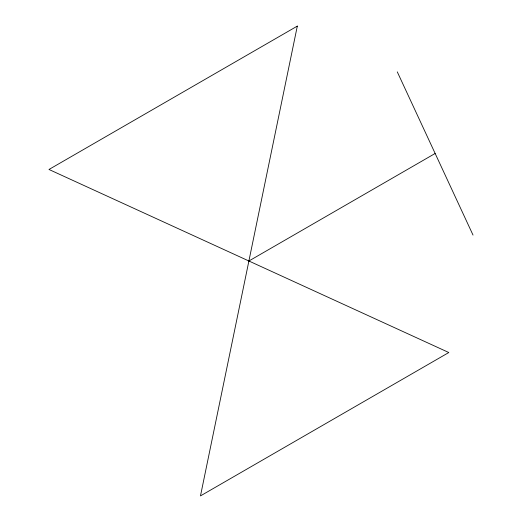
<?xml version="1.0" encoding="UTF-8"?>
<svg xmlns="http://www.w3.org/2000/svg" width="522" height="522" viewBox="0 0 522 522"><rect width="100%" height="100%" fill="white"/><g stroke="black" fill="none" stroke-linecap="round" stroke-linejoin="round"><path stroke-width="0.78" d="M248.896 261L435.146 153.468M397.275 71.86L473.023 235.076M297.318 26.1L200.474 495.9L448.809 352.526L48.977 169.474L297.318 26.1"/></g></svg>
